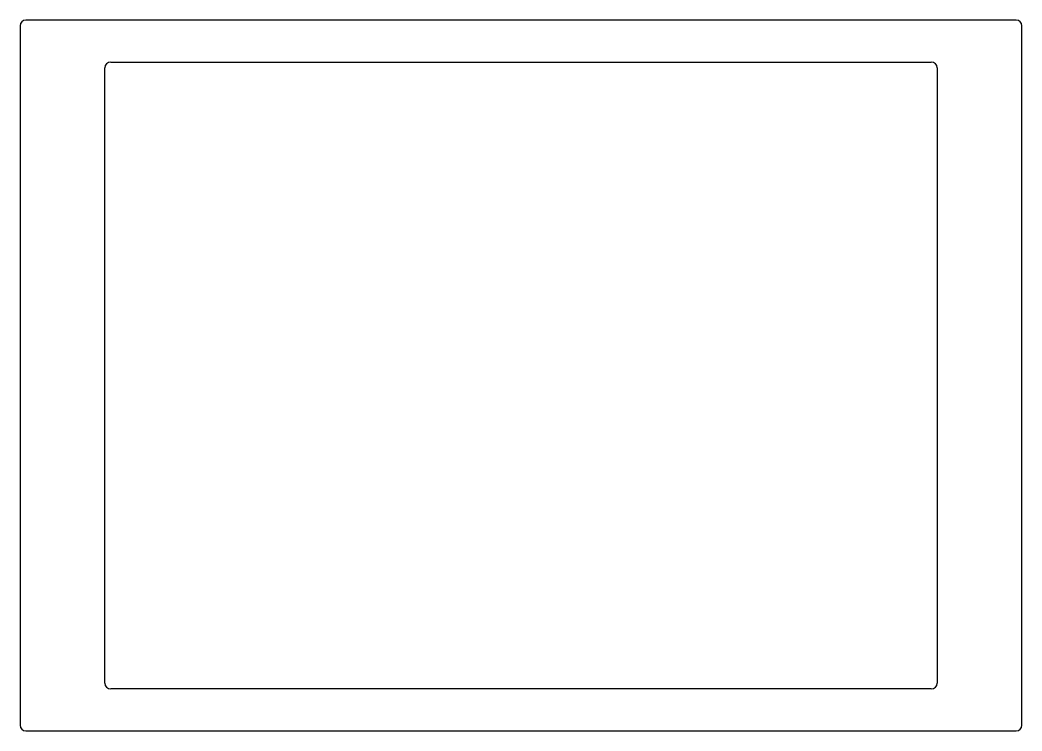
# Model space of a CAD drawing. Header units: millimetres. Extents: x -29.8 to 29.8, y 13.8 to 56.2.
import ezdxf

# ---------------------------------------------------------------- set-up
doc = ezdxf.new("R2010")
doc.units = ezdxf.units.MM

msp = doc.modelspace()

# ---------------------------------------------------------------- linework, layer by layer
for p, q in [((29.48, 56.16, 0.55), (-29.48, 56.16, 0.55)), ((-29.83, 55.81, 0.55), (-29.83, 14.19, 0.55)), ((29.83, 14.19, 0.55), (29.83, 55.81, 0.55)), ((-24.78, 16.69, 0.55), (-24.78, 53.31, 0.55)), ((-24.43, 53.66, 0.55), (24.43, 53.66, 0.55)), ((24.78, 53.31, 0.55), (24.78, 16.69, 0.55)), ((24.43, 16.34, 0.55), (-24.43, 16.34, 0.55)), ((-29.48, 13.84, 0.55), (29.48, 13.84, 0.55))]:
    msp.add_line(p, q)
for centre, start, end in [((-29.48, 55.81, 0.55), 90, 180), ((29.48, 55.81, 0.55), 0, 90), ((-24.43, 53.31, 0.55), 90, 180), ((24.43, 53.31, 0.55), 0, 90), ((-24.43, 16.69, 0.55), -180, -90), ((24.43, 16.69, 0.55), 270, 360), ((-29.48, 14.19, 0.55), 180, 270), ((29.48, 14.19, 0.55), -90, 0)]:
    msp.add_arc(centre, 0.35, start, end)

doc.saveas('drawing.dxf')
